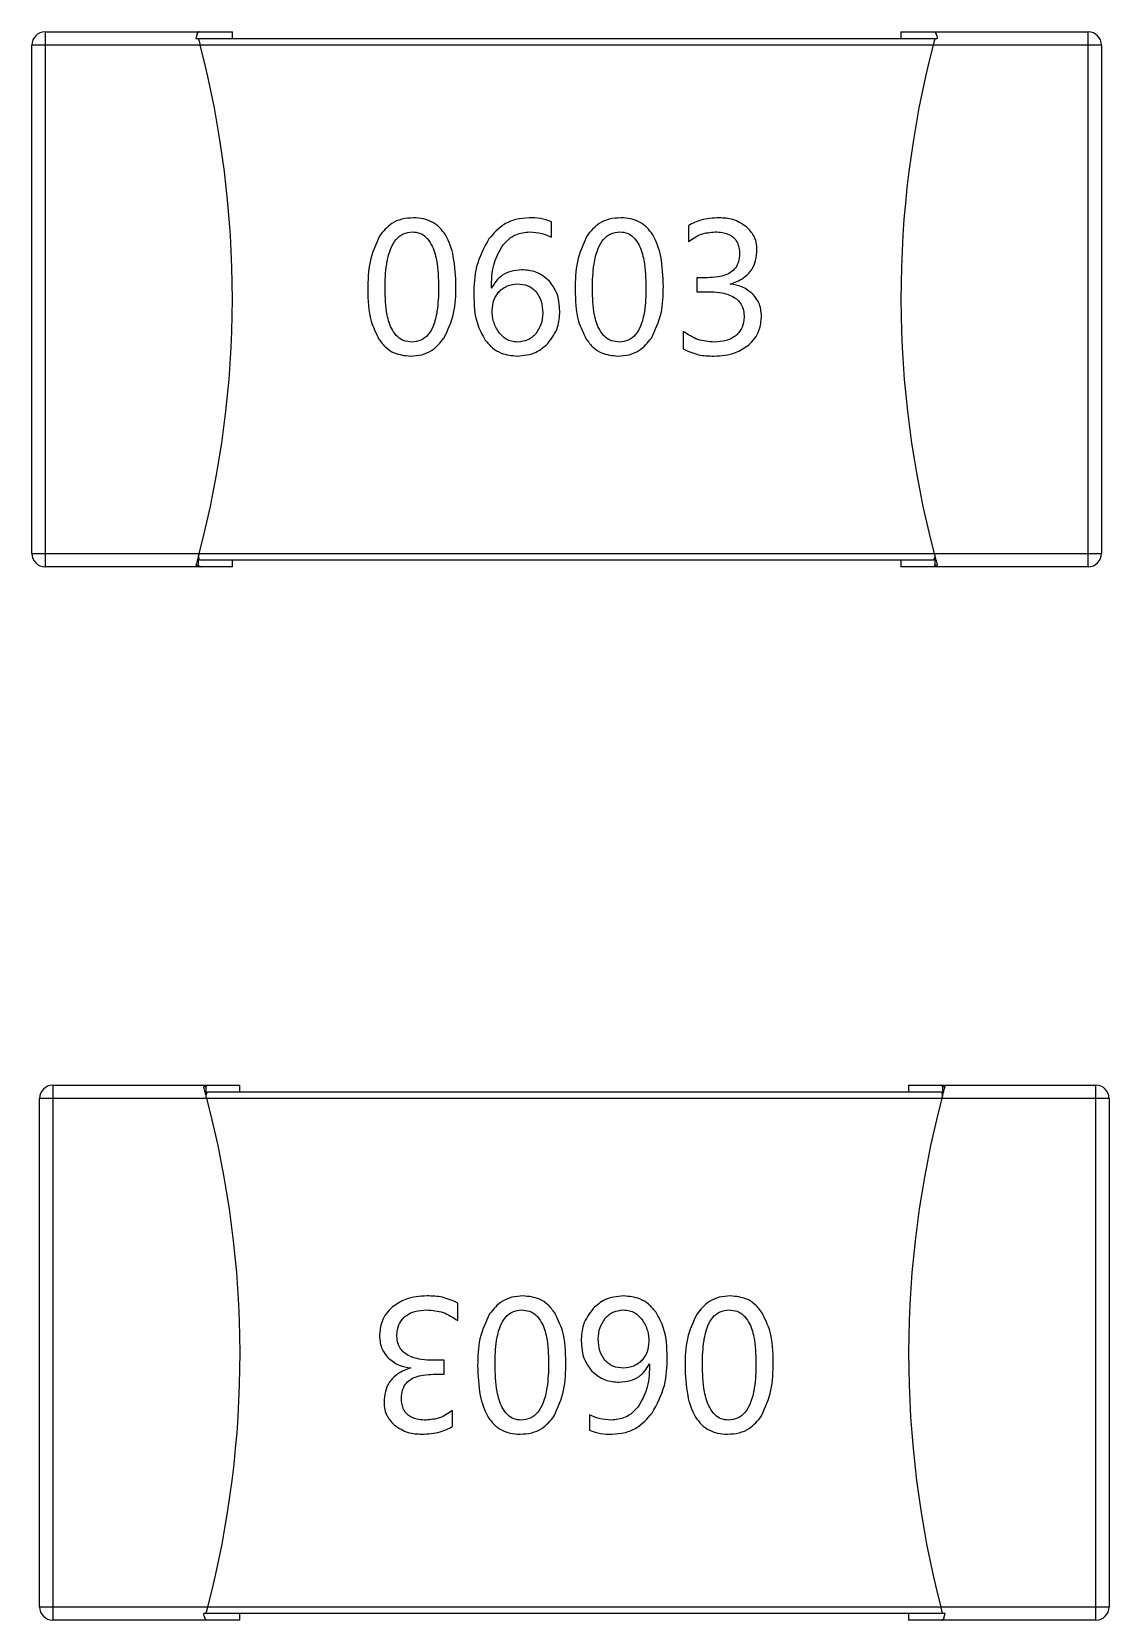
# Model space of a CAD drawing. Header units: millimetres. Extents: x 46.9 to 121.6, y 35.9 to 78.2.
# Drawn here: x 60.225 to 61.836, y 39.605 to 41.98 of the extents above; entities that cross this region are included whole.
import ezdxf

# ---------------------------------------------------------------- set-up
doc = ezdxf.new("R2010")
doc.units = ezdxf.units.MM

msp = doc.modelspace()

# ---------------------------------------------------------------- linework, layer by layer
at = {"color": 7, "linetype": 'Continuous', "lineweight": 25}
for p, q in [((60.2447, 41.9799), (60.2447, 41.1799)), ((60.2447, 41.9799), (60.5247, 41.9799)), ((60.4703, 41.9699), (60.4739, 41.9699)), ((60.4723, 41.9772), (60.4719, 41.9772)), ((60.4723, 41.9756), (60.4723, 41.9772)), ((60.475, 41.9699), (61.5743, 41.9699)), ((60.5247, 41.9699), (60.5247, 41.9799)), ((61.5246, 41.9799), (61.5246, 41.9699)), ((61.5246, 41.9799), (61.8046, 41.9799)), ((61.5755, 41.9699), (61.579, 41.9699)), ((61.5774, 41.9772), (61.577, 41.9772)), ((61.577, 41.9772), (61.577, 41.9756)), ((61.8046, 41.1799), (61.8046, 41.9799)), ((60.4765, 41.9599), (60.2247, 41.9599)), ((60.2247, 41.1999), (60.2247, 41.9599)), ((61.8246, 41.9599), (60.4765, 41.9599)), ((61.8246, 41.9599), (61.8246, 41.1999)), ((61.0019, 41.6727), (61.0019, 41.6959)), ((61.2068, 41.6904), (61.2068, 41.6665)), ((61.2192, 41.6121), (61.2192, 41.5912)), ((61.2351, 41.6121), (61.2192, 41.6121)), ((61.2192, 41.5912), (61.2359, 41.5912)), ((61.1991, 41.5318), (61.1991, 41.5056)), ((60.2247, 41.1999), (61.8246, 41.1999)), ((60.4703, 41.1826), (60.4739, 41.1826)), ((60.4723, 41.1899), (60.4719, 41.1899)), ((60.4739, 41.1826), (60.4739, 41.1957)), ((61.5728, 41.1899), (60.4765, 41.1899)), ((60.5247, 41.1799), (60.5247, 41.1899)), ((61.5246, 41.1899), (61.5246, 41.1799)), ((61.5755, 41.1957), (61.5755, 41.1826)), ((61.5755, 41.1826), (61.579, 41.1826)), ((61.5774, 41.1899), (61.577, 41.1899)), ((60.5247, 41.1799), (60.2447, 41.1799)), ((61.8046, 41.1799), (61.5246, 41.1799)), ((60.2562, 40.4049), (60.2562, 39.6049)), ((60.2562, 40.4049), (60.5361, 40.4049)), ((60.4853, 40.4022), (60.4818, 40.4022)), ((60.4853, 40.3891), (60.4853, 40.4022)), ((60.5361, 40.3949), (60.5361, 40.4049)), ((61.5361, 40.4049), (61.5361, 40.3949)), ((61.5361, 40.4049), (61.8161, 40.4049)), ((61.5905, 40.4022), (61.5869, 40.4022)), ((61.5869, 40.4022), (61.5869, 40.3891)), ((61.8161, 39.6049), (61.8161, 40.4049)), ((61.8361, 40.3849), (60.2362, 40.3849)), ((60.2362, 39.6249), (60.2362, 40.3849)), ((60.4834, 40.3949), (60.4838, 40.3949)), ((60.488, 40.3949), (61.5843, 40.3949)), ((61.5885, 40.3949), (61.5889, 40.3949)), ((61.8361, 40.3849), (61.8361, 39.6249)), ((60.8617, 40.053), (60.8617, 40.0792)), ((60.8416, 39.9936), (60.8249, 39.9936)), ((60.8257, 39.9727), (60.8416, 39.9727)), ((60.8416, 39.9727), (60.8416, 39.9936)), ((60.854, 39.8944), (60.854, 39.9183)), ((61.0589, 39.9121), (61.0589, 39.8889)), ((60.2362, 39.6249), (61.5843, 39.6249)), ((61.5843, 39.6249), (61.8361, 39.6249)), ((60.5361, 39.6049), (60.2562, 39.6049)), ((60.4853, 39.6149), (60.4818, 39.6149)), ((60.4834, 39.6076), (60.4838, 39.6076)), ((60.4838, 39.6076), (60.4838, 39.6092)), ((61.5858, 39.6149), (60.4865, 39.6149)), ((60.5361, 39.6049), (60.5361, 39.6149)), ((61.5361, 39.6149), (61.5361, 39.6049)), ((61.8161, 39.6049), (61.5361, 39.6049)), ((61.5905, 39.6149), (61.5869, 39.6149)), ((61.5885, 39.6092), (61.5885, 39.6076)), ((61.5885, 39.6076), (61.5889, 39.6076))]:
    msp.add_line(p, q, dxfattribs=at)
for centre, radius, start, end in [((60.2447, 41.9599), 0.02, 90, 180), ((61.8046, 41.9599), 0.02, 0, 90), ((59.0247, 41.5828), 1.5, 345.2121, 14.5618), ((63.0246, 41.5828), 1.5, 165.4382, 194.7879), ((60.2447, 41.1999), 0.02, 180, 270), ((61.8046, 41.1999), 0.02, 270, 0), ((60.2562, 40.3849), 0.02, 90, 180), ((61.8161, 40.3849), 0.02, 0, 90), ((59.0362, 40.002), 1.5, 345.4382, 14.7879), ((63.0361, 40.002), 1.5, 165.2121, 194.5618), ((60.2562, 39.6249), 0.02, 180, 270), ((61.8161, 39.6249), 0.02, 270, 0)]:
    msp.add_arc(centre, radius, start, end, dxfattribs=at)
for points, knots in [([(60.4721, 41.9766), (60.4717, 41.9756), (60.471, 41.9737), (60.4705, 41.9711), (60.4703, 41.9699)], [0, 0, 0, 0, 0.56313, 1, 1, 1, 1]), ([(60.4719, 41.9772), (60.4719, 41.9771), (60.472, 41.9769), (60.472, 41.9767), (60.4721, 41.9766)], [0, 0, 0, 0, 0.559617, 1, 1, 1, 1]), ([(60.4723, 41.9756), (60.4723, 41.9758), (60.4722, 41.9761), (60.4721, 41.9765), (60.4721, 41.9766)], [0, 0, 0, 0, 0.56, 1, 1, 1, 1]), ([(60.475, 41.9799), (60.4745, 41.9798), (60.4735, 41.9795), (60.4727, 41.9779), (60.4723, 41.9772)], [0, 0, 0, 0, 0.561011, 1, 1, 1, 1]), ([(60.4739, 41.9699), (60.4743, 41.9681), (60.4752, 41.9649), (60.4761, 41.9614), (60.4765, 41.9599)], [0, 0, 0, 0, 0.557902, 1, 1, 1, 1]), ([(60.474, 41.9692), (60.4742, 41.9694), (60.4745, 41.9698), (60.4749, 41.9699), (60.475, 41.9699)], [0, 0, 0, 0, 0.5589021, 1, 1, 1, 1]), ([(61.5755, 41.9699), (61.575, 41.9681), (61.5741, 41.9649), (61.5732, 41.9614), (61.5728, 41.9599)], [0, 0, 0, 0, 0.559746, 1, 1, 1, 1]), ([(61.5743, 41.9799), (61.5749, 41.9798), (61.5758, 41.9795), (61.5766, 41.9779), (61.577, 41.9772)], [0, 0, 0, 0, 0.559724, 1, 1, 1, 1]), ([(61.5743, 41.9699), (61.5745, 41.9699), (61.5748, 41.9698), (61.5752, 41.9694), (61.5753, 41.9692)], [0, 0, 0, 0, 0.56075, 1, 1, 1, 1]), ([(61.5773, 41.9766), (61.5772, 41.9764), (61.5771, 41.9761), (61.577, 41.9758), (61.577, 41.9756)], [0, 0, 0, 0, 0.56, 1, 1, 1, 1]), ([(61.5774, 41.9772), (61.5774, 41.9771), (61.5774, 41.9769), (61.5773, 41.9767), (61.5773, 41.9766)], [0, 0, 0, 0, 0.559997, 1, 1, 1, 1]), ([(61.5773, 41.9766), (61.5777, 41.9756), (61.5783, 41.9737), (61.5788, 41.971), (61.579, 41.9699)], [0, 0, 0, 0, 0.56466, 1, 1, 1, 1]), ([(60.7956, 41.7017), (60.7897, 41.7014), (60.7784, 41.7006), (60.7594, 41.6927), (60.7503, 41.6814), (60.7447, 41.6745)], [0, 0, 0, 0, 0.2921571, 0.5631944, 1, 1, 1, 1]), ([(60.8591, 41.5992), (60.8586, 41.6142), (60.8577, 41.6407), (60.8478, 41.671), (60.835, 41.6876), (60.8236, 41.6959), (60.8102, 41.7009), (60.8006, 41.7015), (60.7956, 41.7017)], [0, 0, 0, 0, 0.331386, 0.583053, 0.688634, 0.788355, 0.889745, 1, 1, 1, 1]), ([(60.9685, 41.7017), (60.9619, 41.7013), (60.9489, 41.7004), (60.9268, 41.6911), (60.9155, 41.6784), (60.9084, 41.6705)], [0, 0, 0, 0, 0.283019, 0.553043, 1, 1, 1, 1]), ([(61.0019, 41.6959), (60.9965, 41.6978), (60.9856, 41.7015), (60.9742, 41.7016), (60.9685, 41.7017)], [0, 0, 0, 0, 0.502037, 1, 1, 1, 1]), ([(61.1057, 41.7017), (61.0999, 41.7014), (61.0886, 41.7006), (61.0695, 41.6927), (61.0604, 41.6814), (61.0548, 41.6745)], [0, 0, 0, 0, 0.292157, 0.563194, 1, 1, 1, 1]), ([(61.1693, 41.5992), (61.1687, 41.6142), (61.1678, 41.6407), (61.1579, 41.671), (61.1451, 41.6876), (61.1338, 41.6959), (61.1204, 41.7009), (61.1107, 41.7015), (61.1057, 41.7017)], [0, 0, 0, 0, 0.331386, 0.583053, 0.688634, 0.788355, 0.889745, 1, 1, 1, 1]), ([(61.2527, 41.7017), (61.2434, 41.7012), (61.2273, 41.7003), (61.2129, 41.6933), (61.2068, 41.6904)], [0, 0, 0, 0, 0.5788283, 1, 1, 1, 1]), ([(61.2937, 41.6883), (61.2871, 41.6926), (61.2746, 41.7007), (61.2597, 41.7014), (61.2527, 41.7017)], [0, 0, 0, 0, 0.528186, 1, 1, 1, 1]), ([(61.3092, 41.6537), (61.309, 41.6575), (61.3086, 41.6648), (61.3041, 41.6774), (61.2977, 41.6841), (61.2937, 41.6883)], [0, 0, 0, 0, 0.290961, 0.564442, 1, 1, 1, 1]), ([(60.7447, 41.6745), (60.7391, 41.6619), (60.7278, 41.6364), (60.7274, 41.6085), (60.7272, 41.5944)], [0, 0, 0, 0, 0.495858, 1, 1, 1, 1]), ([(60.753, 41.5956), (60.7533, 41.6079), (60.7538, 41.6283), (60.7598, 41.6535), (60.7684, 41.6694), (60.7801, 41.6792), (60.7894, 41.6802), (60.7942, 41.6807)], [0, 0, 0, 0, 0.35336, 0.582711, 0.735216, 0.86626, 1, 1, 1, 1]), ([(60.7942, 41.6807), (60.7979, 41.6803), (60.8053, 41.6797), (60.8155, 41.6728), (60.8249, 41.6591), (60.8322, 41.6329), (60.8328, 41.6108), (60.8332, 41.5969)], [0, 0, 0, 0, 0.109937, 0.214218, 0.348263, 0.592587, 1, 1, 1, 1]), ([(60.9084, 41.6705), (60.9011, 41.6569), (60.887, 41.6306), (60.8861, 41.6008), (60.8857, 41.5864)], [0, 0, 0, 0, 0.517188, 1, 1, 1, 1]), ([(60.9122, 41.5964), (60.9124, 41.6082), (60.9127, 41.6301), (60.9229, 41.6493), (60.9275, 41.6581)], [0, 0, 0, 0, 0.542588, 1, 1, 1, 1]), ([(60.9275, 41.6581), (60.9307, 41.6621), (60.9366, 41.6695), (60.9508, 41.6787), (60.9622, 41.6799), (60.9693, 41.6807)], [0, 0, 0, 0, 0.311103, 0.573673, 1, 1, 1, 1]), ([(60.9693, 41.6807), (60.9754, 41.6803), (60.9868, 41.6795), (60.9972, 41.6748), (61.0019, 41.6727)], [0, 0, 0, 0, 0.544112, 1, 1, 1, 1]), ([(61.0548, 41.6745), (61.0492, 41.6619), (61.0379, 41.6364), (61.0375, 41.6085), (61.0373, 41.5944)], [0, 0, 0, 0, 0.495858, 1, 1, 1, 1]), ([(61.0631, 41.5956), (61.0634, 41.6079), (61.064, 41.6283), (61.0699, 41.6535), (61.0785, 41.6694), (61.0902, 41.6792), (61.0996, 41.6802), (61.1043, 41.6807)], [0, 0, 0, 0, 0.35336, 0.582711, 0.735216, 0.86626, 1, 1, 1, 1]), ([(61.1043, 41.6807), (61.1081, 41.6803), (61.1154, 41.6797), (61.1256, 41.6728), (61.1351, 41.6591), (61.1423, 41.6329), (61.1429, 41.6108), (61.1433, 41.5969)], [0, 0, 0, 0, 0.109937, 0.214218, 0.348263, 0.592587, 1, 1, 1, 1]), ([(61.2068, 41.6665), (61.213, 41.6706), (61.2251, 41.6787), (61.2395, 41.68), (61.2465, 41.6807)], [0, 0, 0, 0, 0.515251, 1, 1, 1, 1]), ([(61.2465, 41.6807), (61.2502, 41.6805), (61.2567, 41.6803), (61.2654, 41.678), (61.2718, 41.6746), (61.2767, 41.6702), (61.2804, 41.6644), (61.2828, 41.6568), (61.2831, 41.651), (61.2833, 41.6478)], [0, 0, 0, 0, 0.1962011, 0.3483967, 0.4704718, 0.5790641, 0.6944045, 0.8291494, 1, 1, 1, 1]), ([(61.2833, 41.6478), (61.283, 41.6437), (61.2825, 41.6364), (61.2778, 41.6268), (61.2708, 41.6202), (61.2616, 41.6156), (61.2496, 41.6126), (61.2404, 41.6123), (61.2351, 41.6121)], [0, 0, 0, 0, 0.177791, 0.319078, 0.460254, 0.594127, 0.768288, 1, 1, 1, 1]), ([(61.2692, 41.6027), (61.2759, 41.6052), (61.2884, 41.6098), (61.3016, 41.6229), (61.3083, 41.6381), (61.3089, 41.6483), (61.3092, 41.6537)], [0, 0, 0, 0, 0.301879, 0.564483, 0.770914, 1, 1, 1, 1]), ([(60.9575, 41.6239), (60.952, 41.6235), (60.9416, 41.6228), (60.9284, 41.6164), (60.9185, 41.6073), (60.9144, 41.6001), (60.9122, 41.5964)], [0, 0, 0, 0, 0.2907524, 0.5575275, 0.769999, 1, 1, 1, 1]), ([(60.9989, 41.6069), (60.9924, 41.6124), (60.9803, 41.6224), (60.9647, 41.6234), (60.9575, 41.6239)], [0, 0, 0, 0, 0.539829, 1, 1, 1, 1]), ([(60.7272, 41.5944), (60.7275, 41.5784), (60.7281, 41.5524), (60.7395, 41.5292), (60.7438, 41.5204)], [0, 0, 0, 0, 0.619316, 1, 1, 1, 1]), ([(60.7934, 41.5159), (60.7893, 41.5163), (60.7816, 41.5169), (60.771, 41.5236), (60.7614, 41.5367), (60.754, 41.5615), (60.7534, 41.5825), (60.753, 41.5956)], [0, 0, 0, 0, 0.121688, 0.232035, 0.366597, 0.604955, 1, 1, 1, 1]), ([(60.8332, 41.5969), (60.8329, 41.5852), (60.8323, 41.5658), (60.8266, 41.5419), (60.8183, 41.5267), (60.807, 41.5174), (60.798, 41.5164), (60.7934, 41.5159)], [0, 0, 0, 0, 0.3518163, 0.5797853, 0.7323228, 0.8644044, 1, 1, 1, 1]), ([(60.8412, 41.5217), (60.8469, 41.534), (60.8584, 41.5586), (60.8589, 41.5857), (60.8591, 41.5992)], [0, 0, 0, 0, 0.499978, 1, 1, 1, 1]), ([(60.8857, 41.5864), (60.8862, 41.5718), (60.8869, 41.5477), (60.8985, 41.5269), (60.903, 41.5188)], [0, 0, 0, 0, 0.61021, 1, 1, 1, 1]), ([(60.9131, 41.5638), (60.9136, 41.5689), (60.9147, 41.579), (60.9207, 41.5873), (60.9236, 41.5914)], [0, 0, 0, 0, 0.501966, 1, 1, 1, 1]), ([(60.9236, 41.5914), (60.9255, 41.5931), (60.9292, 41.5965), (60.9383, 41.6014), (60.946, 41.6023), (60.9513, 41.603)], [0, 0, 0, 0, 0.245972, 0.488321, 1, 1, 1, 1]), ([(60.9513, 41.603), (60.9566, 41.6025), (60.9644, 41.6018), (60.9735, 41.5967), (60.9771, 41.5932), (60.9789, 41.5914)], [0, 0, 0, 0, 0.513507, 0.754491, 1, 1, 1, 1]), ([(60.9789, 41.5914), (60.9818, 41.5868), (60.9879, 41.577), (60.9884, 41.5654), (60.9888, 41.5593)], [0, 0, 0, 0, 0.470719, 1, 1, 1, 1]), ([(61.0144, 41.562), (61.0138, 41.5717), (61.0127, 41.5882), (61.003, 41.6014), (60.9989, 41.6069)], [0, 0, 0, 0, 0.583943, 1, 1, 1, 1]), ([(61.0373, 41.5944), (61.0377, 41.5784), (61.0382, 41.5524), (61.0496, 41.5292), (61.0539, 41.5204)], [0, 0, 0, 0, 0.619316, 1, 1, 1, 1]), ([(61.1035, 41.5159), (61.0995, 41.5163), (61.0917, 41.5169), (61.0811, 41.5236), (61.0715, 41.5367), (61.0641, 41.5615), (61.0635, 41.5825), (61.0631, 41.5956)], [0, 0, 0, 0, 0.121688, 0.232035, 0.366597, 0.604955, 1, 1, 1, 1]), ([(61.1433, 41.5969), (61.143, 41.5852), (61.1425, 41.5658), (61.1367, 41.5419), (61.1285, 41.5267), (61.1172, 41.5174), (61.1081, 41.5164), (61.1035, 41.5159)], [0, 0, 0, 0, 0.351816, 0.579785, 0.732323, 0.864404, 1, 1, 1, 1]), ([(61.1513, 41.5217), (61.157, 41.534), (61.1685, 41.5586), (61.169, 41.5857), (61.1693, 41.5992)], [0, 0, 0, 0, 0.499978, 1, 1, 1, 1]), ([(61.2359, 41.5912), (61.2417, 41.591), (61.2519, 41.5907), (61.2652, 41.5877), (61.2748, 41.5834), (61.2817, 41.5779), (61.2865, 41.5712), (61.2897, 41.5629), (61.29, 41.5567), (61.2902, 41.5532)], [0, 0, 0, 0, 0.231348, 0.40628, 0.539648, 0.6487, 0.752933, 0.864661, 1, 1, 1, 1]), ([(61.3034, 41.5873), (61.298, 41.5917), (61.2879, 41.5998), (61.2752, 41.6018), (61.2692, 41.6027)], [0, 0, 0, 0, 0.533051, 1, 1, 1, 1]), ([(61.3161, 41.5551), (61.3154, 41.5619), (61.3143, 41.574), (61.3067, 41.5833), (61.3034, 41.5873)], [0, 0, 0, 0, 0.56689, 1, 1, 1, 1]), ([(60.9235, 41.53), (60.9203, 41.5354), (60.9141, 41.5459), (60.9134, 41.558), (60.9131, 41.5638)], [0, 0, 0, 0, 0.520768, 1, 1, 1, 1]), ([(60.9888, 41.5593), (60.9884, 41.5535), (60.9877, 41.5421), (60.9814, 41.5327), (60.9784, 41.5281)], [0, 0, 0, 0, 0.515713, 1, 1, 1, 1]), ([(60.9965, 41.5138), (61.0023, 41.5216), (61.0129, 41.5361), (61.0139, 41.5539), (61.0144, 41.562)], [0, 0, 0, 0, 0.540462, 1, 1, 1, 1]), ([(61.2902, 41.5532), (61.2896, 41.548), (61.2886, 41.5403), (61.2834, 41.5314), (61.2799, 41.5278), (61.2781, 41.526)], [0, 0, 0, 0, 0.509394, 0.751839, 1, 1, 1, 1]), ([(61.2966, 41.5115), (61.2999, 41.5147), (61.3064, 41.521), (61.3144, 41.5357), (61.3154, 41.5476), (61.3161, 41.5551)], [0, 0, 0, 0, 0.2793065, 0.5501975, 1, 1, 1, 1]), ([(60.7438, 41.5204), (60.747, 41.5161), (60.7533, 41.5078), (60.7693, 41.4972), (60.7827, 41.4959), (60.7911, 41.495)], [0, 0, 0, 0, 0.28823, 0.55782, 1, 1, 1, 1]), ([(60.7911, 41.495), (60.7968, 41.4954), (60.8078, 41.4961), (60.8265, 41.504), (60.8355, 41.5149), (60.8412, 41.5217)], [0, 0, 0, 0, 0.288391, 0.55882, 1, 1, 1, 1]), ([(60.903, 41.5188), (60.9064, 41.5147), (60.913, 41.5069), (60.9292, 41.497), (60.9426, 41.4958), (60.9509, 41.495)], [0, 0, 0, 0, 0.28371, 0.553416, 1, 1, 1, 1]), ([(60.9516, 41.5159), (60.9484, 41.5161), (60.9423, 41.5165), (60.932, 41.5207), (60.9268, 41.5264), (60.9235, 41.53)], [0, 0, 0, 0, 0.295822, 0.557156, 1, 1, 1, 1]), ([(60.9784, 41.5281), (60.9766, 41.5263), (60.973, 41.5228), (60.9642, 41.5176), (60.9567, 41.5166), (60.9516, 41.5159)], [0, 0, 0, 0, 0.252847, 0.49709, 1, 1, 1, 1]), ([(61.0539, 41.5204), (61.0572, 41.5161), (61.0634, 41.5078), (61.0795, 41.4972), (61.0929, 41.4959), (61.1012, 41.495)], [0, 0, 0, 0, 0.28823, 0.55782, 1, 1, 1, 1]), ([(61.1012, 41.495), (61.1069, 41.4954), (61.1179, 41.4961), (61.1366, 41.504), (61.1457, 41.5149), (61.1513, 41.5217)], [0, 0, 0, 0, 0.2883908, 0.5588198, 1, 1, 1, 1]), ([(61.2454, 41.5159), (61.237, 41.5166), (61.2202, 41.5179), (61.2061, 41.5272), (61.1991, 41.5318)], [0, 0, 0, 0, 0.499309, 1, 1, 1, 1]), ([(61.2781, 41.526), (61.276, 41.5244), (61.2714, 41.5211), (61.2604, 41.5168), (61.2514, 41.5163), (61.2454, 41.5159)], [0, 0, 0, 0, 0.228631, 0.484644, 1, 1, 1, 1]), ([(60.9509, 41.495), (60.9607, 41.4959), (60.978, 41.4976), (60.9909, 41.5089), (60.9965, 41.5138)], [0, 0, 0, 0, 0.566262, 1, 1, 1, 1]), ([(61.1991, 41.5056), (61.2066, 41.5022), (61.2212, 41.4956), (61.2372, 41.4952), (61.2449, 41.495)], [0, 0, 0, 0, 0.515881, 1, 1, 1, 1]), ([(61.2449, 41.495), (61.256, 41.4956), (61.2748, 41.4967), (61.2903, 41.5072), (61.2966, 41.5115)], [0, 0, 0, 0, 0.58927, 1, 1, 1, 1]), ([(60.4721, 41.1889), (60.4717, 41.1875), (60.471, 41.1851), (60.4705, 41.1834), (60.4703, 41.1826)], [0, 0, 0, 0, 0.56313, 1, 1, 1, 1]), ([(60.4719, 41.1899), (60.4719, 41.1897), (60.472, 41.1894), (60.472, 41.1891), (60.4721, 41.1889)], [0, 0, 0, 0, 0.559617, 1, 1, 1, 1]), ([(60.4723, 41.1899), (60.4723, 41.1897), (60.4722, 41.1894), (60.4721, 41.1891), (60.4721, 41.1889)], [0, 0, 0, 0, 0.56, 1, 1, 1, 1]), ([(60.475, 41.1999), (60.4745, 41.198), (60.4735, 41.1945), (60.4727, 41.1913), (60.4723, 41.1899)], [0, 0, 0, 0, 0.561011, 1, 1, 1, 1]), ([(60.4739, 41.1826), (60.4743, 41.1818), (60.4752, 41.1802), (60.4761, 41.18), (60.4765, 41.1799)], [0, 0, 0, 0, 0.558014, 1, 1, 1, 1]), ([(60.4765, 41.1899), (60.4762, 41.19), (60.4756, 41.1903), (60.4749, 41.1919), (60.4743, 41.1939), (60.4741, 41.1955), (60.474, 41.1963)], [0, 0, 0, 0, 0.283508, 0.566177, 0.785164, 1, 1, 1, 1]), ([(61.5753, 41.1963), (61.5752, 41.1953), (61.5749, 41.1933), (61.5742, 41.1913), (61.5735, 41.1901), (61.5731, 41.19), (61.5728, 41.1899)], [0, 0, 0, 0, 0.274829, 0.552481, 0.774418, 1, 1, 1, 1]), ([(61.5755, 41.1826), (61.575, 41.1818), (61.5741, 41.1802), (61.5732, 41.18), (61.5728, 41.1799)], [0, 0, 0, 0, 0.559746, 1, 1, 1, 1]), ([(61.5743, 41.1999), (61.5749, 41.198), (61.5758, 41.1945), (61.5766, 41.1913), (61.577, 41.1899)], [0, 0, 0, 0, 0.559724, 1, 1, 1, 1]), ([(61.5773, 41.1889), (61.5772, 41.1891), (61.5771, 41.1895), (61.577, 41.1898), (61.577, 41.1899)], [0, 0, 0, 0, 0.56, 1, 1, 1, 1]), ([(61.5774, 41.1899), (61.5774, 41.1897), (61.5774, 41.1894), (61.5773, 41.1891), (61.5773, 41.1889)], [0, 0, 0, 0, 0.559997, 1, 1, 1, 1]), ([(61.5773, 41.1889), (61.5777, 41.1875), (61.5783, 41.1851), (61.5788, 41.1834), (61.579, 41.1826)], [0, 0, 0, 0, 0.564669, 1, 1, 1, 1]), ([(60.4835, 40.3959), (60.4831, 40.3973), (60.4825, 40.3997), (60.482, 40.4014), (60.4818, 40.4022)], [0, 0, 0, 0, 0.564669, 1, 1, 1, 1]), ([(60.4853, 40.4022), (60.4858, 40.4031), (60.4867, 40.4046), (60.4876, 40.4048), (60.488, 40.4049)], [0, 0, 0, 0, 0.559746, 1, 1, 1, 1]), ([(61.5869, 40.4022), (61.5865, 40.403), (61.5856, 40.4046), (61.5847, 40.4048), (61.5843, 40.4049)], [0, 0, 0, 0, 0.5580139, 1, 1, 1, 1]), ([(61.5887, 40.3959), (61.5891, 40.3973), (61.5898, 40.3997), (61.5903, 40.4014), (61.5905, 40.4022)], [0, 0, 0, 0, 0.56313, 1, 1, 1, 1]), ([(60.4834, 40.3949), (60.4834, 40.3951), (60.4834, 40.3954), (60.4835, 40.3957), (60.4835, 40.3959)], [0, 0, 0, 0, 0.5599967, 1, 1, 1, 1]), ([(60.4835, 40.3959), (60.4836, 40.3957), (60.4837, 40.3953), (60.4838, 40.395), (60.4838, 40.3949)], [0, 0, 0, 0, 0.56, 1, 1, 1, 1]), ([(60.4865, 40.3849), (60.4859, 40.3868), (60.485, 40.3903), (60.4842, 40.3935), (60.4838, 40.3949)], [0, 0, 0, 0, 0.559724, 1, 1, 1, 1]), ([(60.4855, 40.3885), (60.4856, 40.3895), (60.4859, 40.3915), (60.4866, 40.3935), (60.4873, 40.3947), (60.4877, 40.3948), (60.488, 40.3949)], [0, 0, 0, 0, 0.274829, 0.552481, 0.774418, 1, 1, 1, 1]), ([(61.5843, 40.3949), (61.5846, 40.3948), (61.5852, 40.3945), (61.5859, 40.3929), (61.5865, 40.3909), (61.5867, 40.3893), (61.5868, 40.3885)], [0, 0, 0, 0, 0.2835083, 0.5661773, 0.7851644, 1, 1, 1, 1]), ([(61.5858, 40.3849), (61.5863, 40.3868), (61.5872, 40.3903), (61.5881, 40.3935), (61.5885, 40.3949)], [0, 0, 0, 0, 0.561011, 1, 1, 1, 1]), ([(61.5885, 40.3949), (61.5885, 40.3951), (61.5886, 40.3954), (61.5887, 40.3957), (61.5887, 40.3959)], [0, 0, 0, 0, 0.56, 1, 1, 1, 1]), ([(61.5889, 40.3949), (61.5889, 40.3951), (61.5888, 40.3954), (61.5888, 40.3957), (61.5887, 40.3959)], [0, 0, 0, 0, 0.559617, 1, 1, 1, 1]), ([(60.7642, 40.0733), (60.7609, 40.0701), (60.7544, 40.0638), (60.7464, 40.0491), (60.7454, 40.0372), (60.7447, 40.0297)], [0, 0, 0, 0, 0.279307, 0.550198, 1, 1, 1, 1]), ([(60.8159, 40.0898), (60.8048, 40.0892), (60.786, 40.0881), (60.7705, 40.0776), (60.7642, 40.0733)], [0, 0, 0, 0, 0.58927, 1, 1, 1, 1]), ([(60.7827, 40.0588), (60.7848, 40.0604), (60.7894, 40.0637), (60.8004, 40.068), (60.8094, 40.0685), (60.8154, 40.0689)], [0, 0, 0, 0, 0.228631, 0.484644, 1, 1, 1, 1]), ([(60.8154, 40.0689), (60.8238, 40.0682), (60.8406, 40.0669), (60.8547, 40.0576), (60.8617, 40.053)], [0, 0, 0, 0, 0.499309, 1, 1, 1, 1]), ([(60.8617, 40.0792), (60.8542, 40.0826), (60.8396, 40.0892), (60.8236, 40.0896), (60.8159, 40.0898)], [0, 0, 0, 0, 0.515881, 1, 1, 1, 1]), ([(60.9596, 40.0898), (60.9539, 40.0894), (60.9429, 40.0887), (60.9242, 40.0808), (60.9151, 40.0699), (60.9095, 40.0631)], [0, 0, 0, 0, 0.288391, 0.55882, 1, 1, 1, 1]), ([(60.9175, 39.9879), (60.9178, 39.9996), (60.9183, 40.019), (60.9241, 40.0429), (60.9323, 40.0581), (60.9436, 40.0674), (60.9527, 40.0684), (60.9573, 40.0689)], [0, 0, 0, 0, 0.351816, 0.579785, 0.732323, 0.864404, 1, 1, 1, 1]), ([(60.9573, 40.0689), (60.9613, 40.0685), (60.9691, 40.0679), (60.9797, 40.0612), (60.9893, 40.0481), (60.9967, 40.0233), (60.9973, 40.0023), (60.9977, 39.9892)], [0, 0, 0, 0, 0.1216882, 0.2320352, 0.3665966, 0.6049551, 1, 1, 1, 1]), ([(61.0069, 40.0644), (61.0036, 40.0687), (60.9974, 40.077), (60.9813, 40.0876), (60.9679, 40.0889), (60.9596, 40.0898)], [0, 0, 0, 0, 0.28823, 0.55782, 1, 1, 1, 1]), ([(61.0643, 40.071), (61.0585, 40.0632), (61.0479, 40.0487), (61.0468, 40.0309), (61.0464, 40.0228)], [0, 0, 0, 0, 0.540462, 1, 1, 1, 1]), ([(61.1099, 40.0898), (61.1001, 40.0889), (61.0828, 40.0873), (61.0699, 40.0759), (61.0643, 40.071)], [0, 0, 0, 0, 0.566262, 1, 1, 1, 1]), ([(61.0824, 40.0567), (61.0842, 40.0585), (61.0878, 40.062), (61.0966, 40.0672), (61.1041, 40.0682), (61.1092, 40.0689)], [0, 0, 0, 0, 0.2528465, 0.4970898, 1, 1, 1, 1]), ([(61.1092, 40.0689), (61.1124, 40.0687), (61.1185, 40.0683), (61.1288, 40.0641), (61.134, 40.0584), (61.1373, 40.0548)], [0, 0, 0, 0, 0.295822, 0.557156, 1, 1, 1, 1]), ([(61.1578, 40.066), (61.1544, 40.0701), (61.1478, 40.0779), (61.1316, 40.0878), (61.1182, 40.089), (61.1099, 40.0898)], [0, 0, 0, 0, 0.28371, 0.553416, 1, 1, 1, 1]), ([(61.2697, 40.0898), (61.264, 40.0894), (61.253, 40.0887), (61.2343, 40.0808), (61.2253, 40.0699), (61.2196, 40.0631)], [0, 0, 0, 0, 0.288391, 0.55882, 1, 1, 1, 1]), ([(61.2276, 39.9879), (61.2279, 39.9996), (61.2285, 40.019), (61.2342, 40.0429), (61.2425, 40.0581), (61.2538, 40.0674), (61.2628, 40.0684), (61.2674, 40.0689)], [0, 0, 0, 0, 0.351816, 0.579785, 0.732323, 0.864404, 1, 1, 1, 1]), ([(61.2674, 40.0689), (61.2715, 40.0685), (61.2792, 40.0679), (61.2898, 40.0612), (61.2994, 40.0481), (61.3068, 40.0233), (61.3074, 40.0023), (61.3078, 39.9892)], [0, 0, 0, 0, 0.121688, 0.232035, 0.366597, 0.604955, 1, 1, 1, 1]), ([(61.317, 40.0644), (61.3138, 40.0687), (61.3075, 40.077), (61.2915, 40.0876), (61.2781, 40.0889), (61.2697, 40.0898)], [0, 0, 0, 0, 0.28823, 0.55782, 1, 1, 1, 1]), ([(60.7706, 40.0316), (60.7712, 40.0368), (60.7722, 40.0445), (60.7774, 40.0534), (60.7809, 40.057), (60.7827, 40.0588)], [0, 0, 0, 0, 0.509394, 0.751839, 1, 1, 1, 1]), ([(60.9095, 40.0631), (60.9038, 40.0508), (60.8923, 40.0262), (60.8918, 39.9991), (60.8915, 39.9856)], [0, 0, 0, 0, 0.499978, 1, 1, 1, 1]), ([(61.0235, 39.9904), (61.0231, 40.0064), (61.0226, 40.0324), (61.0112, 40.0556), (61.0069, 40.0644)], [0, 0, 0, 0, 0.619316, 1, 1, 1, 1]), ([(61.072, 40.0255), (61.0724, 40.0313), (61.0731, 40.0427), (61.0794, 40.0521), (61.0824, 40.0567)], [0, 0, 0, 0, 0.515713, 1, 1, 1, 1]), ([(61.1373, 40.0548), (61.1405, 40.0494), (61.1467, 40.0389), (61.1474, 40.0268), (61.1477, 40.021)], [0, 0, 0, 0, 0.520768, 1, 1, 1, 1]), ([(61.1751, 39.9984), (61.1746, 40.013), (61.1739, 40.0371), (61.1623, 40.0579), (61.1578, 40.066)], [0, 0, 0, 0, 0.61021, 1, 1, 1, 1]), ([(61.2196, 40.0631), (61.2139, 40.0508), (61.2024, 40.0262), (61.2019, 39.9991), (61.2017, 39.9856)], [0, 0, 0, 0, 0.499978, 1, 1, 1, 1]), ([(61.3336, 39.9904), (61.3333, 40.0064), (61.3327, 40.0324), (61.3213, 40.0556), (61.317, 40.0644)], [0, 0, 0, 0, 0.6193161, 1, 1, 1, 1]), ([(60.7447, 40.0297), (60.7454, 40.0229), (60.7465, 40.0108), (60.7541, 40.0015), (60.7574, 39.9975)], [0, 0, 0, 0, 0.56689, 1, 1, 1, 1]), ([(60.8249, 39.9936), (60.8191, 39.9938), (60.8089, 39.9941), (60.7956, 39.9971), (60.786, 40.0015), (60.7791, 40.0069), (60.7743, 40.0136), (60.7711, 40.0219), (60.7708, 40.0281), (60.7706, 40.0316)], [0, 0, 0, 0, 0.231348, 0.40628, 0.539648, 0.6487, 0.752933, 0.864661, 1, 1, 1, 1]), ([(61.0464, 40.0228), (61.047, 40.0131), (61.0481, 39.9966), (61.0578, 39.9834), (61.0619, 39.9779)], [0, 0, 0, 0, 0.5839429, 1, 1, 1, 1]), ([(61.0819, 39.9934), (61.079, 39.998), (61.0729, 40.0078), (61.0724, 40.0194), (61.072, 40.0255)], [0, 0, 0, 0, 0.470719, 1, 1, 1, 1]), ([(61.1477, 40.021), (61.1472, 40.0159), (61.1461, 40.0058), (61.1401, 39.9975), (61.1372, 39.9934)], [0, 0, 0, 0, 0.501966, 1, 1, 1, 1]), ([(60.7574, 39.9975), (60.7628, 39.9931), (60.7729, 39.985), (60.7856, 39.983), (60.7916, 39.9821)], [0, 0, 0, 0, 0.5330513, 1, 1, 1, 1]), ([(61.1524, 39.9143), (61.1597, 39.9279), (61.1738, 39.9542), (61.1747, 39.984), (61.1751, 39.9984)], [0, 0, 0, 0, 0.517188, 1, 1, 1, 1]), ([(60.7916, 39.9821), (60.7849, 39.9796), (60.7724, 39.975), (60.7592, 39.9619), (60.7525, 39.9467), (60.7519, 39.9365), (60.7516, 39.9311)], [0, 0, 0, 0, 0.301879, 0.564483, 0.770914, 1, 1, 1, 1]), ([(60.7775, 39.937), (60.7778, 39.9411), (60.7783, 39.9484), (60.783, 39.958), (60.79, 39.9646), (60.7992, 39.9692), (60.8112, 39.9722), (60.8204, 39.9725), (60.8257, 39.9727)], [0, 0, 0, 0, 0.177791, 0.319078, 0.460254, 0.594127, 0.768288, 1, 1, 1, 1]), ([(60.8915, 39.9856), (60.8921, 39.9706), (60.893, 39.9441), (60.9029, 39.9138), (60.9157, 39.8972), (60.927, 39.8889), (60.9404, 39.8839), (60.9501, 39.8833), (60.9551, 39.8831)], [0, 0, 0, 0, 0.331386, 0.583053, 0.688634, 0.788355, 0.889745, 1, 1, 1, 1]), ([(60.9565, 39.9041), (60.9527, 39.9045), (60.9454, 39.9051), (60.9352, 39.912), (60.9257, 39.9257), (60.9185, 39.9519), (60.9179, 39.974), (60.9175, 39.9879)], [0, 0, 0, 0, 0.109937, 0.214218, 0.348263, 0.592587, 1, 1, 1, 1]), ([(60.9977, 39.9892), (60.9974, 39.9769), (60.9968, 39.9565), (60.9909, 39.9313), (60.9823, 39.9154), (60.9706, 39.9056), (60.9612, 39.9046), (60.9565, 39.9041)], [0, 0, 0, 0, 0.3533601, 0.5827108, 0.7352162, 0.8662597, 1, 1, 1, 1]), ([(61.006, 39.9103), (61.0116, 39.9229), (61.0229, 39.9484), (61.0233, 39.9763), (61.0235, 39.9904)], [0, 0, 0, 0, 0.495858, 1, 1, 1, 1]), ([(61.0619, 39.9779), (61.0684, 39.9724), (61.0805, 39.9624), (61.0961, 39.9614), (61.1033, 39.9609)], [0, 0, 0, 0, 0.539829, 1, 1, 1, 1]), ([(61.1095, 39.9818), (61.1042, 39.9823), (61.0964, 39.983), (61.0873, 39.9881), (61.0837, 39.9916), (61.0819, 39.9934)], [0, 0, 0, 0, 0.513507, 0.754491, 1, 1, 1, 1]), ([(61.1033, 39.9609), (61.1087, 39.9613), (61.1192, 39.962), (61.1324, 39.9684), (61.1423, 39.9775), (61.1464, 39.9847), (61.1486, 39.9884)], [0, 0, 0, 0, 0.290752, 0.557527, 0.769999, 1, 1, 1, 1]), ([(61.1372, 39.9934), (61.1353, 39.9917), (61.1316, 39.9883), (61.1225, 39.9834), (61.1148, 39.9825), (61.1095, 39.9818)], [0, 0, 0, 0, 0.245972, 0.488321, 1, 1, 1, 1]), ([(61.1486, 39.9884), (61.1484, 39.9766), (61.1481, 39.9548), (61.1379, 39.9355), (61.1333, 39.9267)], [0, 0, 0, 0, 0.542588, 1, 1, 1, 1]), ([(61.2017, 39.9856), (61.2022, 39.9706), (61.2031, 39.9441), (61.213, 39.9138), (61.2258, 39.8972), (61.2372, 39.8889), (61.2506, 39.8839), (61.2602, 39.8833), (61.2652, 39.8831)], [0, 0, 0, 0, 0.331386, 0.583053, 0.688634, 0.788355, 0.889745, 1, 1, 1, 1]), ([(61.2666, 39.9041), (61.2629, 39.9045), (61.2555, 39.9051), (61.2453, 39.912), (61.2359, 39.9257), (61.2286, 39.9519), (61.228, 39.974), (61.2276, 39.9879)], [0, 0, 0, 0, 0.109937, 0.214218, 0.348263, 0.592587, 1, 1, 1, 1]), ([(61.3078, 39.9892), (61.3075, 39.9769), (61.307, 39.9565), (61.301, 39.9313), (61.2924, 39.9154), (61.2807, 39.9056), (61.2714, 39.9046), (61.2666, 39.9041)], [0, 0, 0, 0, 0.35336, 0.582711, 0.735216, 0.86626, 1, 1, 1, 1]), ([(61.3161, 39.9103), (61.3217, 39.9229), (61.333, 39.9484), (61.3334, 39.9763), (61.3336, 39.9904)], [0, 0, 0, 0, 0.4958576, 1, 1, 1, 1]), ([(60.7516, 39.9311), (60.7518, 39.9273), (60.7522, 39.92), (60.7567, 39.9074), (60.7631, 39.9007), (60.7671, 39.8965)], [0, 0, 0, 0, 0.290961, 0.564442, 1, 1, 1, 1]), ([(60.8143, 39.9041), (60.8106, 39.9043), (60.8041, 39.9045), (60.7954, 39.9068), (60.789, 39.9102), (60.7841, 39.9146), (60.7804, 39.9204), (60.778, 39.928), (60.7777, 39.9338), (60.7775, 39.937)], [0, 0, 0, 0, 0.1962011, 0.3483967, 0.4704718, 0.5790641, 0.6944045, 0.8291494, 1, 1, 1, 1]), ([(61.1333, 39.9267), (61.1301, 39.9227), (61.1242, 39.9153), (61.11, 39.9061), (61.0986, 39.9049), (61.0915, 39.9041)], [0, 0, 0, 0, 0.311103, 0.573673, 1, 1, 1, 1]), ([(60.854, 39.9183), (60.8478, 39.9142), (60.8357, 39.9061), (60.8213, 39.9048), (60.8143, 39.9041)], [0, 0, 0, 0, 0.515251, 1, 1, 1, 1]), ([(60.9551, 39.8831), (60.9609, 39.8834), (60.9722, 39.8842), (60.9913, 39.8921), (61.0004, 39.9034), (61.006, 39.9103)], [0, 0, 0, 0, 0.292157, 0.563194, 1, 1, 1, 1]), ([(61.0915, 39.9041), (61.0854, 39.9045), (61.074, 39.9053), (61.0636, 39.91), (61.0589, 39.9121)], [0, 0, 0, 0, 0.544112, 1, 1, 1, 1]), ([(61.0923, 39.8831), (61.0989, 39.8835), (61.1119, 39.8844), (61.134, 39.8937), (61.1453, 39.9064), (61.1524, 39.9143)], [0, 0, 0, 0, 0.2830193, 0.5530427, 1, 1, 1, 1]), ([(61.2652, 39.8831), (61.2711, 39.8834), (61.2824, 39.8842), (61.3014, 39.8921), (61.3105, 39.9034), (61.3161, 39.9103)], [0, 0, 0, 0, 0.292157, 0.563194, 1, 1, 1, 1]), ([(60.7671, 39.8965), (60.7737, 39.8922), (60.7862, 39.8841), (60.8011, 39.8834), (60.8081, 39.8831)], [0, 0, 0, 0, 0.528186, 1, 1, 1, 1]), ([(60.8081, 39.8831), (60.8174, 39.8836), (60.8335, 39.8845), (60.8479, 39.8915), (60.854, 39.8944)], [0, 0, 0, 0, 0.578828, 1, 1, 1, 1]), ([(61.0589, 39.8889), (61.0643, 39.887), (61.0752, 39.8833), (61.0866, 39.8832), (61.0923, 39.8831)], [0, 0, 0, 0, 0.502037, 1, 1, 1, 1]), ([(60.4853, 39.6149), (60.4858, 39.6167), (60.4867, 39.6199), (60.4876, 39.6234), (60.488, 39.6249)], [0, 0, 0, 0, 0.559746, 1, 1, 1, 1]), ([(60.4865, 39.6149), (60.4863, 39.6149), (60.486, 39.615), (60.4856, 39.6154), (60.4855, 39.6156)], [0, 0, 0, 0, 0.5607502, 1, 1, 1, 1]), ([(61.5869, 39.6149), (61.5865, 39.6167), (61.5856, 39.6199), (61.5847, 39.6234), (61.5843, 39.6249)], [0, 0, 0, 0, 0.557902, 1, 1, 1, 1]), ([(61.5868, 39.6156), (61.5866, 39.6154), (61.5863, 39.615), (61.5859, 39.6149), (61.5858, 39.6149)], [0, 0, 0, 0, 0.558902, 1, 1, 1, 1]), ([(60.4835, 39.6082), (60.4831, 39.6092), (60.4825, 39.6111), (60.482, 39.6138), (60.4818, 39.6149)], [0, 0, 0, 0, 0.56466, 1, 1, 1, 1]), ([(60.4834, 39.6076), (60.4834, 39.6077), (60.4834, 39.6079), (60.4835, 39.6081), (60.4835, 39.6082)], [0, 0, 0, 0, 0.559997, 1, 1, 1, 1]), ([(60.4835, 39.6082), (60.4836, 39.6084), (60.4837, 39.6087), (60.4838, 39.609), (60.4838, 39.6092)], [0, 0, 0, 0, 0.56, 1, 1, 1, 1]), ([(60.4865, 39.6049), (60.4859, 39.605), (60.485, 39.6053), (60.4842, 39.6069), (60.4838, 39.6076)], [0, 0, 0, 0, 0.559724, 1, 1, 1, 1]), ([(61.5858, 39.6049), (61.5863, 39.605), (61.5872, 39.6053), (61.5881, 39.6069), (61.5885, 39.6076)], [0, 0, 0, 0, 0.561011, 1, 1, 1, 1]), ([(61.5885, 39.6092), (61.5885, 39.609), (61.5886, 39.6087), (61.5887, 39.6083), (61.5887, 39.6082)], [0, 0, 0, 0, 0.56, 1, 1, 1, 1]), ([(61.5887, 39.6082), (61.5891, 39.6092), (61.5898, 39.6111), (61.5903, 39.6137), (61.5905, 39.6149)], [0, 0, 0, 0, 0.56313, 1, 1, 1, 1]), ([(61.5889, 39.6076), (61.5889, 39.6077), (61.5888, 39.6079), (61.5888, 39.6081), (61.5887, 39.6082)], [0, 0, 0, 0, 0.559617, 1, 1, 1, 1])]:
    msp.add_open_spline(points, degree=3, knots=knots, dxfattribs=at)

doc.saveas('drawing.dxf')
